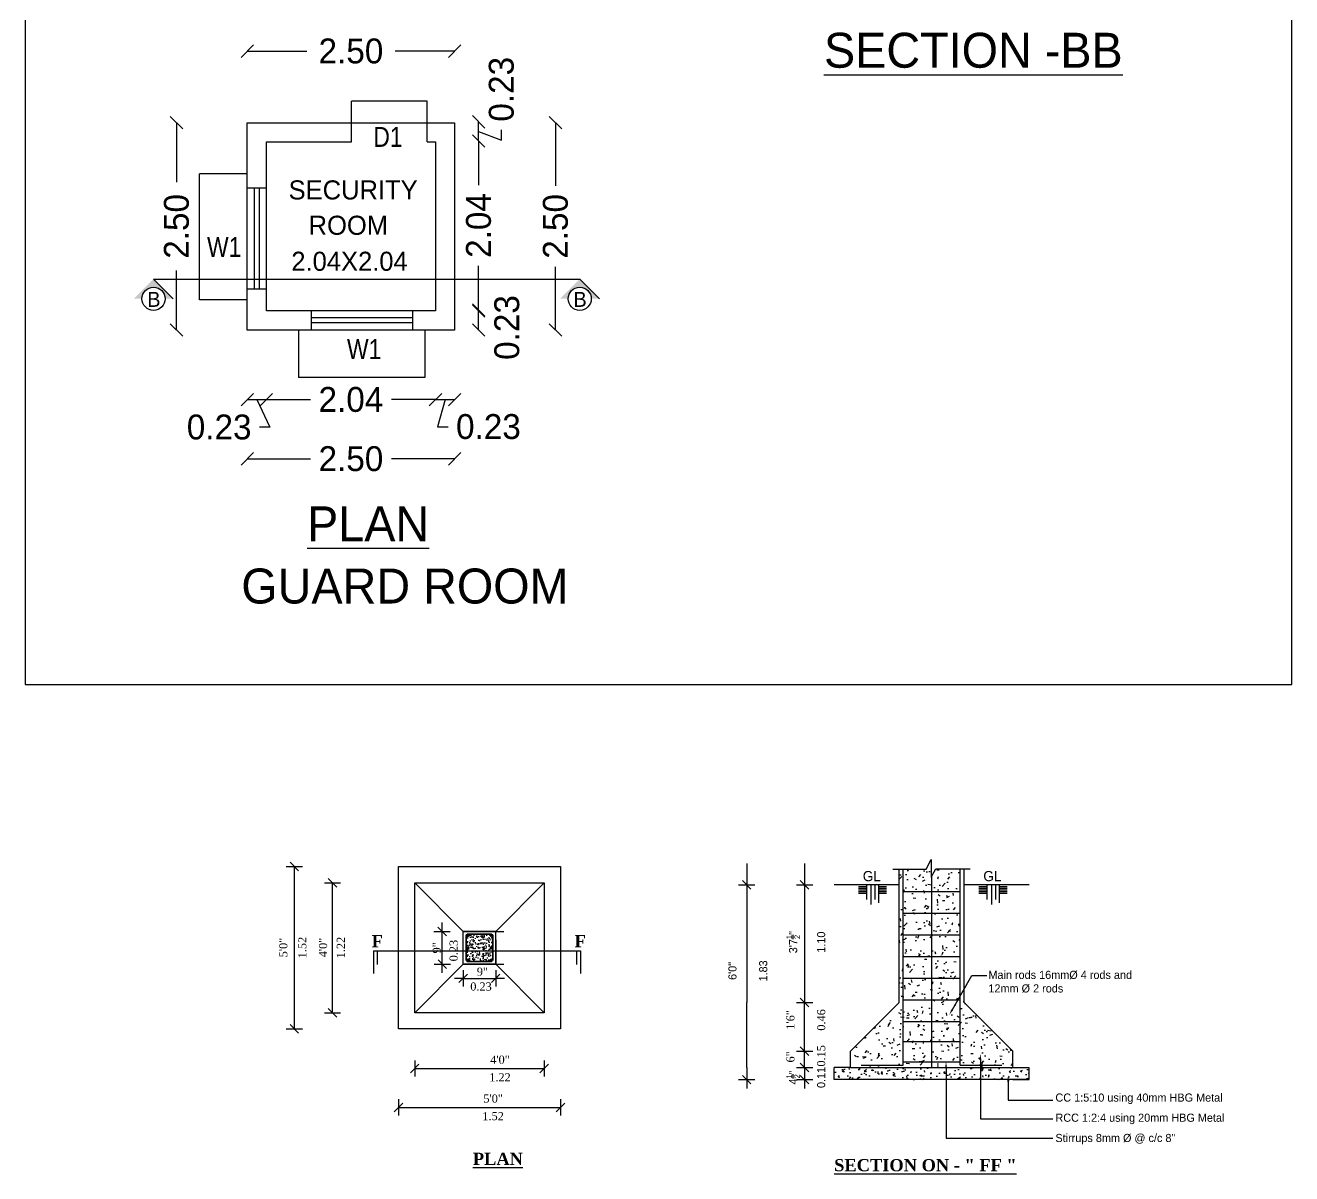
# Model space of a CAD drawing. Header units: metres. Extents: x 1422408 to 2267924, y 2512 to 80428.
# Drawn here: x 2267869.45 to 2267884.72, y 2513.56 to 2527.41 of the extents above; entities that cross this region are included whole.
import ezdxf
from ezdxf.enums import TextEntityAlignment as Align

# ---------------------------------------------------------------- set-up
doc = ezdxf.new("R2010")
doc.units = ezdxf.units.M
doc.header["$LTSCALE"] = 3.5
doc.header["$MEASUREMENT"] = 0
doc.linetypes.add('CENTER', pattern=[2, 1.25, -0.25, 0.25, -0.25])
doc.layers.get('0').update_dxf_attribs({"linetype": 'CONTINUOUS'})
doc.layers.get('DEFPOINTS').update_dxf_attribs({"linetype": 'CONTINUOUS'})
doc.styles.add('2', font='swissck.ttf', dxfattribs={"height": 0.35})
doc.styles.add('sunahari', font='framd.ttf', dxfattribs={"height": 0.3})
doc.dimstyles.new('Civil mt size large', dxfattribs={"dimtxt": 0.3, "dimasz": 0.15, "dimexe": 0, "dimexo": 0, "dimgap": 0.0625, "dimtad": 0, "dimzin": 0, "dimdsep": 46, "dimtxsty": 'Standard', "dimblk": 'OBLIQUE', "dimcen": 0, "dimse1": 1, "dimse2": 1, "dimclrd": 253, "dimclrt": 7, "dimadec": 0, "dimazin": 3, "dimtfac": 1, "dimtofl": 0, "dimtmove": 1, "dimatfit": 3, "dimfxl": 0, "dimfrac": 2, "dimtolj": 1, "dimtzin": 0, "dimarcsym": 0})
doc.dimstyles.new('CIVIL Mt.', dxfattribs={"dimscale": 0, "dimtxt": 0.2, "dimasz": 0.15, "dimexe": 0.18, "dimexo": 0.0625, "dimgap": 0.1, "dimtad": 0, "dimzin": 0, "dimdsep": 46, "dimtxsty": 'sunahari', "dimblk": 'OBLIQUE', "dimcen": 0.09, "dimse1": 1, "dimse2": 1, "dimclrd": 253, "dimclrt": 4, "dimadec": 0, "dimazin": 0, "dimtfac": 1, "dimtofl": 0, "dimtmove": 1, "dimatfit": 3, "dimfxl": 0, "dimfrac": 2, "dimtolj": 1, "dimtzin": 0, "dimarcsym": 0})
pattern_1 = [(50, (-11721.02738470343, -1733.232442619188), (0.5465540069880122, -0.0478172566167093), [0.05715, -0.6286500000000002]), (355, (-11721.02738470343, -1733.232442619188), (-0.1057284779270009, 0.5731699286465401), [0.04572, -0.5029200000000001]), (100.451, (-11720.98183870343, -1733.236427369187), (0.4408275049978779, 0.5253500634608756), [0.04857, -0.5342700000000002]), (46.18419999999999, (-11721.02738470343, -1733.080042619187), (0.8132371226763897, -0.1261269837981814), [0.085725, -0.942975]), (96.6356, (-11720.95961500343, -1733.090553119187), (0.7122127033987115, 0.7422766676701477), [0.07285499999999999, -0.8014050000000001]), (351.1840000000001, (-11721.02738470343, -1733.080042619187), (0.7122138174418018, 0.7422753535817931), [0.06858, -0.75438]), (21, (-11720.95118470343, -1733.118142619187), (0.4548446395061501, -0.3067965555502875), [0.05715, -0.6286500000000002]), (326, (-11720.95118470343, -1733.118142619187), (0.1854060850429412, 0.5525638983669579), [0.04572, -0.5029200000000001]), (71.45140000000002, (-11720.91328120343, -1733.143708919187), (0.6402494723103735, 0.2457685731481724), [0.04857, -0.5342700000000002]), (37.50000000000001, (-11721.02738470343, -1733.232442619188), (0.0092658097517755, 0.2536651166194593), [0, -0.4968240000000001, 0, -0.51054, 0, -0.5048250000000003]), (7.499999999999999, (-11721.02738470343, -1733.232442619188), (0.2004589875309172, 0.3005417244543586), [0, -0.2910839999999999, 0, -0.4853939999999999, 0, -0.192405]), (327.5, (-11721.19731070343, -1733.232442619188), (0.4067717855006145, -0.0171862319780204), [0, -0.1905, 0, -0.59436, 0, -0.78867]), (317.5, (-11721.27351070343, -1733.232442619188), (0.4443875441580543, 0.0762794730999991), [0, -0.24765, 0, -0.394716, 0, -0.56007])]

# ---------------------------------------------------------------- blocks, each defined once
blk = doc.blocks.new('A$C02596C7D')
for points in [[(3.54958339513905, 4.379521395858319, 1), (3.598820003855506, 4.379521395858319, 1)], [(4.005024061804085, 4.379521395858319, 1), (4.054260670516904, 4.379521395858319, 1)], [(3.54958339513905, 4.149810082704787, 1), (3.598820003855506, 4.149810082704787, 1)], [(4.005024061804085, 4.149810082704787, 1), (4.054260670516904, 4.149810082704787, 1)], [(3.54958339513905, 3.920098769551258, 1), (3.598820003855506, 3.920098769551258, 1)], [(4.005024061804085, 3.920098769551258, 1), (4.054260670516904, 3.920098769551258, 1)]]:
    blk.add_hatch(color=256).paths.add_polyline_path(points)
h = blk.add_hatch()
h.set_pattern_fill('AR-CONC', color=256, scale=0.02, style=0)
h.set_pattern_definition([(50, (0, 0), (0.1434520365201507, -0.012550426996519), [0.015, -0.165]), (355, (0, 0), (-0.0277502667226, 0.1504384267400024), [0.012, -0.132]), (100.45144446, (0.0119543362, -0.0010458688), (0.1157017693454224, 0.1378879981937259), [0.0127480384, -0.1402284224]), (46.18419999999999, (0, 0.04), (0.2134482661343145, -0.0331038561586153), [0.0225, -0.2475]), (96.63563549, (0.017787349, 0.0372413386), (0.1869323891348457, 0.1948237201549101), [0.0191220684, -0.2103427519999999]), (351.1841639899999, (0, 0.04), (0.1869323890109546, 0.194823720053998), [0.018, -0.1980000002]), (21, (0.02, 0.03), (0.1193814104236923, -0.0805237781330678), [0.015, -0.165]), (326, (0.02, 0.03), (0.0486630663843164, 0.1450300090093706), [0.012, -0.132]), (71.45144474, (0.0299484508, 0.0232896852), (0.1680444753459942, 0.0645062305612708), [0.012748038, -0.1402284224]), (37.50000000000001, (0, 0), (0.0024319710634581, 0.0665787707662623), [0, -0.1304, 0, -0.134, 0, -0.1325]), (7.499999999999999, (0, 0), (0.0526139074884297, 0.0788823423764721), [0, -0.0764, 0, -0.1274, 0, -0.0505]), (327.5, (-0.0446, 0), (0.1067644872344818, -0.004510974346875999), [0, -0.05, 0, -0.156, 0, -0.207]), (317.5, (-0.0646, 0), (0.1166372338684772, 0.0200209964664635), [0, -0.065, 0, -0.1036, 0, -0.147])])
h.paths.add_polyline_path([(4.054260670518375, 4.379521395858319, -1), (4.005024061802613, 4.379521395858319, -0.4142135623730951), (4.029642366160492, 4.404139700216199), (3.574201699495478, 4.404139700216199, -0.4142135623728714), (3.598820003853342, 4.379521395858319, -1), (3.54958339513758, 4.379521395858319), (3.54958339513758, 4.14981008270471, -1), (3.598820003853342, 4.149810082704787, -1), (3.54958339513758, 4.149810082704787), (3.549583395137949, 4.092289589896608), (4.054260670516904, 4.092289589896608), (4.054260670518375, 4.149810082704787, -1), (4.005024061802613, 4.149810082704787, -1), (4.054260670518375, 4.149810082704787)])
h.paths.add_polyline_path([(4.054260670516904, 4.092289589896608), (3.54958339513905, 4.092289589896608), (3.54958339513758, 3.920098769551258, -1), (3.598820003853342, 3.920098769551258, -0.4142135623730951), (3.574201699495462, 3.895480465193377), (4.029642366160571, 3.895480465193377, -0.4142135623740412), (4.005024061802613, 3.920098769551258, -1), (4.054260670518375, 3.920098769551258)])
for p, q in [((0.2557155301165039, 5.750537642252311), (0.4169476998995379, 5.589305472469277)), ((0.1843204675442393, 5.669921557360794), (0.4883427624754404, 5.669921557360794)), ((0.3363316150080209, 2.629698608048784), (0.3363316150080209, 5.669921557360794)), ((2.284779243060254, 5.669921557360794), (5.31906482259388, 5.669921557360794)), ((2.284779243060254, 2.629698608048784), (2.284779243060254, 5.669921557360794)), ((5.31906482259388, 5.669921557360794), (5.31906482259388, 2.629698608048784)), ((0.8986174926485546, 5.365899262429588), (1.202639787579754, 5.365899262429588)), ((0.9700125552208192, 5.446515347321109), (1.131244725003853, 5.285283177538076)), ((1.050628640112335, 2.933720902979981), (1.050628640112335, 5.365899262429588)), ((3.498913012648698, 4.45481008270508), (2.588801537991455, 5.365899262429588)), ((2.588801537991455, 5.365899262429588), (5.015042527662679, 5.365899262429588)), ((2.588801537991455, 2.933720902979981), (2.588801537991455, 5.365899262429588)), ((4.104931053005437, 4.45481008270508), (5.015042527662679, 5.365899262429588)), ((5.015042527662679, 5.365899262429588), (5.015042527662679, 2.933720902979981)), ((3.020501268933002, 4.535426167596596), (3.181733438719672, 4.374193997813562)), ((2.949106206360738, 4.45481008270508), (3.253128501291937, 4.45481008270508)), ((3.498913012648698, 4.45481008270508), (4.258968749978521, 4.45481008270508)), ((3.498913012648698, 4.45481008270508), (4.258968749978521, 4.45481008270508)), ((3.498913012648698, 3.844810082704498), (3.49891301264688, 4.45481008270508)), ((4.104931053005437, 4.45481008270508), (3.49891301264688, 4.45481008270508)), ((3.498913012648698, 3.844810082704498), (3.498913012648698, 4.300843525103119)), ((4.104931053009075, 3.844810082704498), (4.104931053005437, 4.45481008270508)), ((4.104931053007256, 3.844810082704498), (4.104931053007256, 4.300843525103119)), ((4.104931053007256, 4.300843525103119), (4.104931053007256, 3.844810082704498)), ((1.817059353152215, 4.092289589896608), (1.817059353152215, 3.670909121188742)), ((1.888845832190779, 4.092289589896608), (1.888845832190779, 3.836831054293723)), ((5.618598388821062, 4.092289589896608), (5.618598388821062, 3.836831054293723)), ((5.690384867863263, 4.092289589896608), (5.690384867863263, 3.670909121188742)), ((3.498913012648698, 3.844810082704498), (2.588801537991455, 2.933720902979981)), ((2.954008876014995, 3.844810082706316), (3.258031170946196, 3.844810082706316)), ((3.025403938590897, 3.925426167597833), (3.186636108373931, 3.764193997812982)), ((3.498913012648698, 3.844810082704498), (4.258968749978521, 3.844810082704498)), ((4.104931053009075, 3.844810082704498), (3.498913012648698, 3.844810082704498)), ((5.015042527662679, 2.933720902979981), (4.104931053009075, 3.844810082704498)), ((3.498913012648698, 3.577247173681826), (3.336054233866888, 3.577247173681826)), ((3.579529097540216, 3.657863258573343), (3.418296927757181, 3.496631088790308)), ((3.498913012648698, 3.729258321147426), (3.498913012648698, 3.425236026216225)), ((3.498913012648698, 3.577247173681826), (4.104931053007256, 3.577247173681826)), ((4.185547137898772, 3.657863258573343), (4.024314968115738, 3.496631088790308)), ((4.104931053007256, 3.729258321147426), (4.104931053007256, 3.425236026216225)), ((4.267789831789067, 3.577247173681826), (4.104931053007256, 3.577247173681826)), ((0.8986174926485546, 2.933720902979981), (1.202639787579754, 2.933720902979981)), ((0.9700125552208192, 3.014336987871502), (1.131244725003853, 2.853104818088468)), ((5.015042527662679, 2.933720902979981), (2.588801537991455, 2.933720902979981)), ((0.1843204675442393, 2.629698608048784), (0.4883427624754404, 2.629698608048784)), ((0.2557155301165039, 2.710314692940298), (0.4169476998995379, 2.549082523157267)), ((5.31906482259388, 2.629698608048784), (2.284779243060254, 2.629698608048784)), ((2.669417622882974, 1.969261906777319), (2.508185453099939, 1.808029736994285)), ((2.588801537991455, 2.040656969351402), (2.588801537991455, 1.736634674420199)), ((5.095658612554196, 1.969261906777319), (4.934426442771162, 1.808029736994285)), ((5.015042527662679, 2.040656969351402), (5.015042527662679, 1.736634674420199)), ((2.588801537991455, 1.888645821885799), (5.015042527662679, 1.888645821885799)), ((2.36539532795177, 1.241608940103104), (2.204163158168739, 1.080376770320071)), ((2.284779243060254, 1.313004002677186), (2.284779243060254, 1.008981707745987)), ((5.399680907485397, 1.241608940103104), (5.238448737702363, 1.080376770320071)), ((5.31906482259388, 1.313004002677186), (5.31906482259388, 1.008981707745987)), ((2.284779243060254, 1.160992855211586), (5.31906482259388, 1.160992855211586))]:
    blk.add_line(p, q)
at = {"color": 3, "ltscale": 0.1}
blk.add_line((3.106020023482415, 3.681951303922687), (3.106020023482415, 4.621564559207396), dxfattribs=at)
at = {"lineweight": 35}
for p, q in [((3.54958339513905, 3.920098769551258), (3.54958339513905, 4.379521395858319)), ((3.551401200766122, 4.370237099055882), (3.571754279000741, 4.337756626289774)), ((3.574201699495462, 4.404139700216544), (4.029642366160492, 4.404139700216544)), ((3.592368154066206, 4.396135872611922), (3.612721232300827, 4.363655399845811)), ((4.054260670516904, 4.379521395858319), (4.054260670516904, 3.920098769551258)), ((4.029642366160492, 3.895480465194848), (3.574201699495462, 3.895480465194848))]:
    blk.add_line(p, q, dxfattribs=at)
at = {"linetype": 'CENTER'}
blk.add_line((1.817059353152215, 4.092289589896608), (5.690384867863263, 4.092289589896608), dxfattribs=at)
for centre in [(3.574201699495462, 4.379521395858319), (4.029642366160492, 4.379521395858319), (3.574201699495462, 4.149810082704787), (4.029642366160492, 4.149810082704787), (3.574201699495462, 3.920098769551258), (4.029642366160492, 3.920098769551258)]:
    blk.add_circle(centre, 0.0246183043578803)
at = {"char_height": 0.1520111474656179, "attachment_point": 2, "rotation": 89.99999999999993}
for s, insert in [('\\A1;{\\fTimes New Roman|b0|i0|c0|p18;5\'0"}', (0.0529550381415902, 4.1534539753884)), ('\\A1;{\\fTimes New Roman|b0|i0|c0|p18;1.52}', (0.4088721086391164, 4.1534539753884)), ('\\A1;{\\fTimes New Roman|b0|i0|c0|p18;4\'0"}', (0.7977469764791751, 4.1534539753884)), ('\\A1;{\\fTimes New Roman|b0|i0|c0|p18;1.22}', (1.130018819634642, 4.1534539753884)), ('\\A1;{\\fTimes New Roman|b0|i0|c0|p18;0.23}', (3.241750411732937, 4.096439846578505)), ('\\A1;{\\fTimes New Roman|b0|i0|c0|p18;9"}', (2.9257021164467, 4.147619990630118))]:
    blk.add_mtext(s, dxfattribs=dict(at, insert=insert))
at = {"attachment_point": 2}
for s, insert, char_height in [('\\A1;{\\fTimes New Roman|b1|i0|c0|p18;F}', (1.888912968117438, 4.386716828616044), 0.2280167211984268), ('\\A1;{\\fTimes New Roman|b1|i0|c0|p18;F}', (5.68731444920218, 4.38758887908625), 0.2280167211984268), ('\\A1;{\\fTimes New Roman|b0|i0|c0|p18;9"}', (3.856216861012113, 3.778407755558872), 0.1520111474656179), ('\\A1;{\\fTimes New Roman|b0|i0|c0|p18;0.23}', (3.830710480979803, 3.500632033068541), 0.1520111474656179), ('\\A1;{\\fTimes New Roman|b0|i0|c0|p18;4\'0"}', (4.185490115256471, 2.130812560575577), 0.1520111474656179), ('\\A1;{\\fTimes New Roman|b0|i0|c0|p18;1.22}', (4.185490115256471, 1.801406783113634), 0.1520111474656179), ('\\A1;{\\fTimes New Roman|b0|i0|c0|p18;5\'0"}', (4.05686654193596, 1.403159593903182), 0.1520111474656179), ('\\A1;{\\fTimes New Roman|b0|i0|c0|p18;1.52}', (4.05686654193596, 1.07375381643942), 0.1520111474656179), ('\\A1;{\\fTimes New Roman|b1|i0|c0|p18;\\L PLAN}', (4.103440606939328, 0.3123267686714826), 0.2280167211984268)]:
    blk.add_mtext(s, dxfattribs=dict(at, insert=insert, char_height=char_height))
blk = doc.blocks.new('A$C68BB7516')
h = blk.add_hatch()
h.set_pattern_fill('AR-CONC', color=256, scale=0.003, style=0)
h.set_pattern_definition(pattern_1)
h.paths.add_polyline_path([(4.385901742509303, 5.346994124402042), (4.385901742509303, 5.771391981921622), (3.925068328859196, 5.771391981921622), (3.851043495580596, 5.639717297191964), (3.851048728360183, 5.346994124402042)])
h.paths.add_polyline_path([(3.851048728356543, 5.346994124402042), (3.851043495578778, 5.639717297191964), (3.837424687426391, 5.615492287955929), (3.837424687428208, 5.948644990825414), (3.745507812132926, 5.762849032586018), (3.316479116203482, 5.762849032586018), (3.316479116203482, 5.346994124402042)])
h.paths.add_polyline_path([(3.316479116203482, 5.346994124402042), (3.316479116203482, 4.941631064493777), (3.851055974711924, 4.941631064493777), (3.851048728358363, 5.346994124402042)], flags=17)
h.paths.add_polyline_path([(3.851048728358363, 5.346994124402042), (3.851055974708287, 4.941631064493777), (4.385901742511122, 4.941631064493777), (4.385901742511122, 5.346994124402042)])
h.paths.add_polyline_path([(3.851055974710106, 4.941631064493777), (3.851063221063668, 4.536268004585505), (4.385901742511122, 4.536268004585505), (4.385901742509303, 4.941631064493777)])
h.paths.add_polyline_path([(3.316479116203482, 4.941631064493777), (3.3164791162053, 4.536268004585505), (3.851063221063668, 4.536268004585505), (3.851055974710106, 4.941631064493777)], flags=17)
h.paths.add_polyline_path([(3.24119042935672, 3.26950844237217), (2.331078954699478, 2.357441557578562), (2.331078954699478, 2.053419262647365), (3.851107604974458, 2.053419262647365), (3.851105679535976, 2.161128791405644), (3.3164791162053, 2.161128791405644), (3.316479116201661, 5.762849032586018), (3.24119042935672, 5.762849032586018)])
h.paths.add_polyline_path([(4.461190429354247, 3.26950844237217), (4.461190429354247, 3.528608139500647), (4.385901742512942, 3.397446613735151), (4.385901742512942, 2.097115856620803), (4.761150805750731, 2.097115856618984), (4.761150805750731, 2.053419262647365), (5.371301904011487, 2.053419262647365), (5.371301904011487, 2.357441557578562)])
h.paths.add_polyline_path([(3.851098929986618, 2.538700684233845), (3.851105679535976, 2.161128791405644), (4.385901742511122, 2.161128791405644), (4.385901742511122, 2.538700684233845)])
h.paths.add_polyline_path([(3.851092206474276, 2.914815764952436), (3.3164791162053, 2.914815764952436), (3.316479116203482, 2.538700684233845), (3.851098929984798, 2.538700684233845)], flags=17)
h.paths.add_polyline_path([(3.851105679537795, 2.161128791405644), (3.851107604976276, 2.053419262647365), (4.761150805752548, 2.053419262647365), (4.761150805752548, 2.097115856618984), (4.385901742512942, 2.097115856618984), (4.385901742514761, 2.161128791405644)])
h.paths.add_polyline_path([(3.316479116203482, 3.320178824860703), (3.316479116203482, 2.914815764952436), (3.851092206476095, 2.914815764952436), (3.851084960122534, 3.320178824860703)], flags=17)
h.paths.add_polyline_path([(4.341548870545012, 3.320178824860703), (4.385901742511122, 3.397446613731517), (4.385901742511122, 3.725541884768971), (3.851077713767153, 3.725541884768971), (3.851084960120715, 3.320178824860703)])
h.paths.add_polyline_path([(3.851092206474276, 2.914815764952436), (4.385901742511122, 2.914815764952436), (4.385901742512942, 3.320178824860703), (3.851084960122534, 3.320178824860703)])
h.paths.add_polyline_path([(4.385901742512942, 3.725541884768971), (4.385901742512942, 4.130904944677241), (3.851070467417228, 4.130904944677241), (3.851077713768971, 3.725541884768971)])
h.paths.add_polyline_path([(3.316479116207116, 3.725541884768971), (3.851077713768971, 3.725541884768971), (3.851070467417228, 4.130904944677241), (3.3164791162053, 4.130904944677241)], flags=17)
h.paths.add_polyline_path([(3.316479116203482, 3.725541884768971), (3.316479116203482, 3.320178824860703), (3.851084960124353, 3.320178824860703), (3.851077713770791, 3.725541884768971)], flags=17)
h.paths.add_polyline_path([(3.851063221063668, 4.536268004585505), (3.851070467417228, 4.130904944677241), (4.385901742512942, 4.130904944677241), (4.385901742512942, 4.536268004585505)])
h.paths.add_polyline_path([(3.316479116203482, 4.536268004585505), (3.316479116203482, 4.130904944677241), (3.851070467417228, 4.130904944677241), (3.851063221065486, 4.536268004585505)], flags=17)
h = blk.add_hatch()
h.set_pattern_fill('AR-CONC', color=256, scale=0.003, style=0)
h.set_pattern_definition(pattern_1)
h.paths.add_polyline_path([(3.851092206474759, 2.914815764952436), (3.851098929984711, 2.538700684233845), (4.385901742510903, 2.538700684233845), (4.385901742510718, 2.914815764952436)])
h.paths.add_polyline_path([(3.316479116203482, 2.538700684233845), (3.316479116203482, 2.161128791405644), (3.851105679536937, 2.161128791405644), (3.851098929984711, 2.538700684233845)])
h = blk.add_hatch()
h.set_pattern_fill('AR-CONC', color=256, scale=0.0506703824885393, style=0)
h.set_pattern_definition([(50, (-8.956025971161578, 20.44293202017798), (0.3634384779617971, -0.0317967468154054), [0.0380027868664045, -0.4180306555304492]), (355, (-8.956025971161578, 20.44293202017798), (-0.0703058314496563, 0.3811386311945008), [0.0304022294931236, -0.3344245244243593]), (100.4514, (-8.9257394322849, 20.44028229359901), (0.2931329164465785, 0.3493416529895189), [0.0322973980719215, -0.3552713899386209]), (46.18419999999999, (-8.956025971161578, 20.54427278515504), (0.5407751214133116, -0.0838691176517736), [0.0570041802996067, -0.6270459832956738]), (96.63559999999995, (-8.91096138229841, 20.5372836637398), (0.4735971678792576, 0.4935892510744694), [0.0484460986279938, -0.5329069997816887]), (351.1842000000001, (-8.956025971161578, 20.54427278515504), (0.4735967825740304, 0.4935896209808698), [0.0456033442396854, -0.501636786636539]), (21, (-8.905355588671222, 20.51893759391169), (0.3024550864094891, -0.2040085318712409), [0.0380027868664045, -0.4180306555304492]), (326, (-8.905355588671222, 20.51893759391169), (0.1232888093379244, 0.3674363014410554), [0.0304022294931236, -0.3344245244243592]), (71.45140000000002, (-8.880151008954272, 20.50193686681996), (0.4257440196574998, 0.1634274363251185), [0.0322973980719217, -0.3552713899386225]), (37.50000000000001, (-8.956025971161578, 20.44293202017798), (0.0061614451993242, 0.1686785890171644), [0, -0.3303708938252761, 0, -0.3394915626732133, 0, -0.3356912839865727]), (7.499999999999999, (-8.956025971161578, 20.44293202017798), (0.1332983408327678, 0.1998499229903875), [0, -0.1935608611062201, 0, -0.3227703364519953, 0, -0.1279427157835617]), (327.5, (-9.069020924111099, 20.44293202017798), (0.2704898702181981, -0.0114286397776097), [0, -0.1266759562213482, 0, -0.3952289834106064, 0, -0.5244384587563821]), (317.5, (-9.119691306597817, 20.44293202017798), (0.2955026626260476, 0.05072357743787), [0, -0.1646787430877527, 0, -0.2624725812906335, 0, -0.3724273112907638])])
h.paths.add_polyline_path([(5.675324198942688, 2.053419262647365), (5.371301904011487, 2.053419262647365), (2.331078954699478, 2.053419262647365), (2.027056659768275, 2.053419262647365), (2.027056659768275, 1.825402541449873), (5.675324198942688, 1.825402541449873)])
for p, q in [((3.745507812134746, 5.762849032586018), (3.837424687426391, 5.948644990821776)), ((3.837424687426391, 5.948644990821776), (3.837424687426391, 5.615492287955929)), ((0.387431674193067, 5.868712506877272), (0.387431674193067, 5.473670080624287)), ((1.471989325083995, 5.868712506877272), (1.471989325083995, 5.473670080624287)), ((3.125403141408241, 5.762849032586018), (3.745507812134746, 5.762849032586018)), ((3.24119042935672, 3.26950844237217), (3.24119042935672, 5.762849032586018)), ((3.316479116203482, 2.097115856620803), (3.316479116203482, 5.762849032586018)), ((3.837424687426391, 5.615492287955929), (3.925068328859196, 5.771391981921622)), ((3.925068328859196, 5.771391981921622), (4.570929600387899, 5.771391981921622)), ((4.385901742511122, 2.097115856620803), (4.385901742509303, 5.771391981921622)), ((4.461190429354247, 3.26950844237217), (4.461190429354247, 5.771391981921622)), ((0.2354205267292855, 5.473670080624287), (0.5394428216604866, 5.473670080624287)), ((0.3068155893015501, 5.554286165515804), (0.468047759084584, 5.39305399573277)), ((0.387431674193067, 5.473670080624287), (0.387431674193067, 3.26950844237217)), ((1.319978177620209, 5.473670080624287), (1.624000472551414, 5.473670080624287)), ((1.391373240192478, 5.554286165515804), (1.552605409975511, 5.39305399573277)), ((1.471989325083995, 5.473670080624287), (1.471989325083995, 3.26950844237217)), ((3.24119042935672, 5.473670080624287), (2.027056659768275, 5.473670080624287)), ((2.627947204906377, 5.473670080624287), (2.627947204906377, 5.200838774231669)), ((2.712085864870458, 5.473670080624287), (2.712085864870458, 5.104203296881673)), ((2.786172616106338, 5.473670080624287), (2.786172616106338, 5.195415138972748)), ((2.857452821695913, 5.473670080624287), (2.857452821695913, 5.136312877173621)), ((3.851107604974458, 2.053419262647365), (3.851043495578778, 5.639717297193783)), ((5.675324198942688, 5.473670080624287), (4.461190429354247, 5.473670080624287)), ((4.883862695754941, 5.473670080624287), (4.883862695754941, 5.200838774231669)), ((4.968001355715387, 5.473670080624287), (4.968001355715387, 5.104203296881673)), ((5.042088106951266, 5.473670080624287), (5.042088106951266, 5.195415138972748)), ((5.113368312540838, 5.473670080624287), (5.113368312540838, 5.136312877173621)), ((2.478407346676247, 5.438566480006556), (2.626197251138364, 5.438566480006556)), ((2.478407346676247, 5.407177756125744), (2.626197251138364, 5.407177756125744)), ((2.478407346676247, 5.407177756125744), (2.626197251138364, 5.407177756125744)), ((2.478407346676247, 5.375789032244938), (2.626197251138364, 5.375789032244938)), ((2.478407346676247, 5.375789032244938), (2.626197251138364, 5.375789032244938)), ((2.478407346676247, 5.345203243756259), (2.626197251138364, 5.345203243756259)), ((2.478407346676247, 5.31381451987545), (2.626197251138364, 5.31381451987545)), ((2.857452821695913, 5.438566480004737), (3.005242726154392, 5.438566480004737)), ((2.857452821695913, 5.407177756125744), (3.005242726154392, 5.407177756125744)), ((2.857452821695913, 5.407177756125744), (3.005242726154392, 5.407177756125744)), ((2.857452821695913, 5.375789032244938), (3.005242726154392, 5.375789032244938)), ((2.857452821695913, 5.375789032244938), (3.005242726154392, 5.375789032244938)), ((2.857452821695913, 5.345203243756259), (3.005242726154392, 5.345203243756259)), ((2.857452821695913, 5.31381451987545), (3.005242726154392, 5.31381451987545)), ((3.316479116203482, 5.346994124402042), (4.385901742509303, 5.346994124402042)), ((4.734322837521172, 5.438566480006556), (4.882112741983291, 5.438566480006556)), ((4.734322837521172, 5.407177756125744), (4.882112741983291, 5.407177756125744)), ((4.734322837521172, 5.407177756125744), (4.882112741983291, 5.407177756125744)), ((4.734322837521172, 5.375789032244938), (4.882112741983291, 5.375789032244938)), ((4.734322837521172, 5.375789032244938), (4.882112741983291, 5.375789032244938)), ((4.734322837521172, 5.345203243756259), (4.882112741983291, 5.345203243756259)), ((4.734322837521172, 5.31381451987545), (4.882112741983291, 5.31381451987545)), ((5.113368312540838, 5.438566480004737), (5.261158216999319, 5.438566480004737)), ((5.113368312540838, 5.407177756125744), (5.261158216999319, 5.407177756125744)), ((5.113368312540838, 5.407177756125744), (5.261158216999319, 5.407177756125744)), ((5.113368312540838, 5.375789032244938), (5.261158216999319, 5.375789032244938)), ((5.113368312540838, 5.375789032244938), (5.261158216999319, 5.375789032244938)), ((5.113368312540838, 5.345203243756259), (5.261158216999319, 5.345203243756259)), ((5.113368312540838, 5.31381451987545), (5.261158216999319, 5.31381451987545)), ((3.316479116203482, 4.941631064493777), (4.385901742509303, 4.941631064493777)), ((3.316479116203482, 4.536268004585505), (4.385901742509303, 4.536268004585505)), ((3.316479116203482, 4.130904944677241), (4.385901742509303, 4.130904944677241)), ((3.316479116203482, 3.725541884768971), (4.385901742509303, 3.725541884768971)), ((4.237304583904911, 3.138573323933087), (4.602610784906572, 3.774978615421786)), ((4.602610784906572, 3.774978615421786), (4.881548514433233, 3.774978615421786)), ((1.391373240192478, 3.350124527263687), (1.552605409975511, 3.188892357480654)), ((3.316479116203482, 3.320178824860703), (4.385901742509303, 3.320178824860703)), ((0.387431674193067, 2.053419262647365), (0.387431674193067, 3.26950844237217)), ((1.319978177620209, 3.26950844237217), (1.624000472551414, 3.26950844237217)), ((1.471989325083995, 2.053419262647365), (1.471989325083995, 3.26950844237217)), ((3.24119042935672, 3.26950844237217), (2.331078954699478, 2.357441557578562)), ((5.371301904011487, 2.357441557578562), (4.461190429354247, 3.26950844237217)), ((3.316479116203482, 2.914815764952436), (4.385901742509303, 2.914815764952436)), ((1.391373240192478, 2.438057642470083), (1.552605409975511, 2.276825472687048)), ((3.316479116203482, 2.538700684233845), (4.385901742509303, 2.538700684233845)), ((1.319978177620209, 2.357441557578562), (1.624000472551414, 2.357441557578562)), ((1.391373240192478, 2.134035347538882), (1.552605409975511, 1.972803177755849)), ((2.331078954699478, 2.053419262647365), (2.331078954699478, 2.357441557578562)), ((3.3164791162053, 2.161128791405644), (4.385901742509303, 2.161128791405644)), ((4.761150805752548, 2.196417571574784), (4.761150805752548, 1.092526919332158)), ((5.371301904011487, 2.053419262647365), (5.371301904011487, 2.357441557578562)), ((0.3068155893015501, 1.90601862634139), (0.468047759084584, 1.744786456556538)), ((0.387431674193067, 2.053419262647365), (0.387431674193067, 1.658376836394379)), ((1.319978177620209, 2.053419262647365), (1.624000472551414, 2.053419262647365)), ((1.391373240192478, 1.90601862634139), (1.552605409975511, 1.744786456556538)), ((1.471989325083995, 2.053419262647365), (1.471989325083995, 1.658376836394379)), ((2.027056659768275, 1.825402541449873), (2.027056659768275, 2.053419262647365)), ((2.331078954699478, 2.053419262647365), (2.027056659768275, 2.053419262647365)), ((2.331078954699478, 2.053419262647365), (5.371301904011487, 2.053419262647365)), ((2.528325214349024, 2.097115856620803), (3.316479116203482, 2.097115856620803)), ((4.118727317480078, 2.04712043080508), (4.118727317480078, 0.7319493219001743)), ((4.385901742511122, 2.097115856620803), (5.163433586096289, 2.097115856620803)), ((5.371301904011487, 2.053419262647365), (5.675324198942688, 2.053419262647365)), ((5.675324198942688, 1.825402541449873), (5.675324198942688, 2.053419262647365)), ((0.2354205267292855, 1.825402541449873), (0.5394428216604866, 1.825402541449873)), ((1.319978177620209, 1.825402541449873), (1.624000472551414, 1.825402541449873)), ((5.675324198942688, 1.825402541449873), (2.027056659768275, 1.825402541449873)), ((5.281198874887195, 1.790714484419368), (5.281198874887195, 1.443600321945268)), ((5.371301904011487, 1.825402541449873), (5.675324198942688, 1.825402541449873)), ((5.281198874887195, 1.443600321945268), (5.640613039449817, 1.443600321945268)), ((5.640613039449817, 1.443600321945268), (6.115604998576599, 1.443600321945268)), ((4.761150805752548, 1.092526919332158), (6.115604998576599, 1.092526919332158)), ((4.118727317480078, 0.7319493219001743), (6.115604998576599, 0.7319493219001743))]:
    blk.add_line(p, q)
for points in [[(4.253784021329916, 3.129113879203941), (4.220825146479906, 3.148032768662232), (4.18054791553004, 3.039696699388513)], [(4.099725924046651, 2.04712043080508), (4.137728710913505, 2.04712043080508), (4.118727317480078, 2.161128791405644)], [(4.742149412319122, 2.196417571574784), (4.780152199185976, 2.196417571574784), (4.761150805752548, 2.310425932173529)], [(5.262197481453767, 1.790714484419368), (5.300200268320621, 1.790714484419368), (5.281198874887195, 1.904722845018113)]]:
    blk.add_solid(points)
for s, insert, char_height, attachment_point in [('GL', (2.56062302103237, 5.730761394268483), 0.1900139343320224, 1), ('GL', (4.816538511880934, 5.730761394268483), 0.1900139343320224, 1), ('\\A1;Main rods 16mm%%C 4 rods and \\P12mm %%C 2 rods', (4.911856832251941, 3.862919121762388), 0.1520111474656179, 1), ('\\A1;CC 1:5:10 using 40mm HBG Metal', (6.166275381063312, 1.56603675118458), 0.1520111474656179, 1), ('\\A1;RCC 1:2:4 using 20mm HBG Metal', (6.166275381063312, 1.189245706560539), 0.1520111474656179, 1), ('\\A1;Stirrups 8mm %%C @ c/c 8"', (6.166275381063312, 0.8099672137268497), 0.1520111474656179, 1), ('\\A1;{\\fTimes New Roman|b1|i0|c0|p18;\\LSECTION ON - " FF "}', (3.732326612238466, 0.3390373554939288), 0.2280167211984268, 2)]:
    blk.add_mtext(s, dxfattribs=dict(insert=insert, char_height=char_height, attachment_point=attachment_point))
at = {"char_height": 0.1520111474656179, "attachment_point": 2, "rotation": 89.99999999999993}
for s, insert in [('\\A1;3\'7{\\H0.7x;\\S1/2;}"', (1.129203786742436, 4.399644880326377)), ('\\A1;1.10', (1.705145241314311, 4.399644880326377)), ('\\A1;1.83', (0.6205875904306595, 3.860622471469469)), ('\\A1;6\'0"', (0.04464613584787, 3.860622471469469)), ('\\A1;{\\fTimes New Roman|b0|i0|c0|p18;1\'6"}', (1.129203786742436, 2.943345873212819)), ('\\A1;{\\fTimes New Roman|b0|i0|c0|p18;0.46}', (1.705145241314311, 2.943345873212819)), ('\\A1;{\\fTimes New Roman|b0|i0|c0|p18;0.15}', (1.705145241314311, 2.270862832985585)), ('\\A1;{\\fTimes New Roman|b0|i0|c0|p18;6"}', (1.129203786742436, 2.25100172024031)), ('\\A1;4{\\H0.7x;\\S1/2;}"', (1.129203786742436, 1.86672842129337)), ('\\A1;0.11', (1.705145241314311, 1.86672842129337))]:
    blk.add_mtext(s, dxfattribs=dict(at, insert=insert))
blk = doc.blocks.new('_Oblique')
at = {"color": 0, "linetype": 'ByBlock', "lineweight": -2}
blk.add_line((-0.5, -0.5), (0.5, 0.5), dxfattribs=at)
blk = doc.blocks.new('*D526')
at = {"color": 253, "lineweight": -2}
blk.add_line((2267874.916153914, 2523.730968379398), (2267874.916153914, 2523.960968379398), dxfattribs=at)
at = {"layer": 'DEFPOINTS', "color": 0}
for p in [(2267874.494597499, 2523.960968379398), (2267874.916153914, 2523.960968379398), (2267874.724597499, 2523.730968379398)]:
    blk.add_point(p, dxfattribs=at)
at = {"color": 253, "lineweight": -2, "xscale": 0.15, "yscale": 0.15, "zscale": 0.15}
for p, rotation in [((2267874.916153914, 2523.960968379398), 90), ((2267874.916153914, 2523.730968379398), 270)]:
    blk.add_blockref('_Oblique', p, dxfattribs=dict(at, rotation=rotation))
at = {"color": 4, "insert": (2267875.257349744, 2523.761628642529), "char_height": 0.3, "attachment_point": 5, "rotation": 90, "style": 'sunahari'}
blk.add_mtext('\\A1;0.23', dxfattribs=at)
blk = doc.blocks.new('*D527')
at = {"color": 253, "lineweight": -2}
for p, q in [((2267874.916153914, 2526.0118861649), (2267874.916153914, 2525.4793861649)), ((2267874.916153914, 2523.971886164899), (2267874.916153914, 2524.504386164899))]:
    blk.add_line(p, q, dxfattribs=at)
at = {"layer": 'DEFPOINTS', "color": 0}
for p in [(2267874.494597499, 2526.0118861649), (2267874.916153914, 2526.0118861649), (2267874.494597499, 2523.971886164899)]:
    blk.add_point(p, dxfattribs=at)
at = {"color": 253, "lineweight": -2, "xscale": 0.15, "yscale": 0.15, "zscale": 0.15}
for p, rotation in [((2267874.916153914, 2526.0118861649), 90), ((2267874.916153914, 2523.971886164899), 270)]:
    blk.add_blockref('_Oblique', p, dxfattribs=dict(at, rotation=rotation))
at = {"color": 7, "insert": (2267874.916153914, 2524.991886165264), "char_height": 0.3, "attachment_point": 5, "rotation": 90}
blk.add_mtext('\\A1;2.04', dxfattribs=at)
blk = doc.blocks.new('*D528')
at = {"color": 253, "lineweight": -2}
for p, q in [((2267874.916153914, 2526.0118861649), (2267874.916153914, 2526.2418861649)), ((2267874.916153914, 2526.1268861649), (2267875.190976743, 2526.021833013111)), ((2267875.190976743, 2526.021833013111), (2267875.190976743, 2526.14683301311))]:
    blk.add_line(p, q, dxfattribs=at)
at = {"layer": 'DEFPOINTS', "color": 0}
for p in [(2267874.724597499, 2526.2418861649), (2267874.916153914, 2526.2418861649), (2267874.494597499, 2526.0118861649)]:
    blk.add_point(p, dxfattribs=at)
at = {"color": 253, "lineweight": -2, "xscale": 0.15, "yscale": 0.15, "zscale": 0.15}
for p, rotation in [((2267874.916153914, 2526.2418861649), 90), ((2267874.916153914, 2526.0118861649), 270)]:
    blk.add_blockref('_Oblique', p, dxfattribs=dict(at, rotation=rotation))
at = {"color": 7, "insert": (2267875.190976743, 2526.634333013475), "char_height": 0.3, "attachment_point": 5, "rotation": 90}
blk.add_mtext('\\A1;0.23', dxfattribs=at)
blk = doc.blocks.new('*D529')
at = {"color": 253, "lineweight": -2}
for p, q in [((2267875.843153038, 2526.230968379398), (2267875.843153038, 2525.468468379399)), ((2267875.843153038, 2523.730968379398), (2267875.843153038, 2524.493468379398))]:
    blk.add_line(p, q, dxfattribs=at)
at = {"layer": 'DEFPOINTS', "color": 0}
for p in [(2267874.235819721, 2526.230968379398), (2267874.235819721, 2523.730968379398), (2267875.843153038, 2523.730968379398)]:
    blk.add_point(p, dxfattribs=at)
at = {"color": 253, "lineweight": -2, "xscale": 0.15, "yscale": 0.15, "zscale": 0.15}
for p, rotation in [((2267875.843153038, 2526.230968379398), 90), ((2267875.843153038, 2523.730968379398), 270)]:
    blk.add_blockref('_Oblique', p, dxfattribs=dict(at, rotation=rotation))
at = {"color": 7, "insert": (2267875.843153038, 2524.980968379763), "char_height": 0.3, "attachment_point": 5, "rotation": 90}
blk.add_mtext('\\A1;2.50', dxfattribs=at)
blk = doc.blocks.new('*D530')
at = {"color": 253, "lineweight": -2}
for p, q in [((2267872.126326106, 2522.892265682445), (2267872.356326106, 2522.892265682445)), ((2267872.241326106, 2522.892265682445), (2267872.399901005, 2522.560079714331)), ((2267872.399901005, 2522.560079714331), (2267872.274901005, 2522.560079714331))]:
    blk.add_line(p, q, dxfattribs=at)
at = {"layer": 'DEFPOINTS', "color": 0}
for p in [(2267872.356326106, 2523.960968379398), (2267872.126326106, 2523.730968379398), (2267872.356326106, 2522.892265682445)]:
    blk.add_point(p, dxfattribs=at)
at = {"color": 253, "lineweight": -2, "xscale": 0.15, "yscale": 0.15, "zscale": 0.15, "rotation": 180}
blk.add_blockref('_Oblique', (2267872.126326106, 2522.892265682445), dxfattribs=at)
at = {"color": 253, "lineweight": -2, "xscale": 0.15, "yscale": 0.15, "zscale": 0.15}
blk.add_blockref('_Oblique', (2267872.356326106, 2522.892265682445), dxfattribs=at)
at = {"color": 7, "insert": (2267871.787401005, 2522.560079714331), "char_height": 0.3, "attachment_point": 5}
blk.add_mtext('\\A1;0.23', dxfattribs=at)
blk = doc.blocks.new('*D537')
at = {"color": 253, "lineweight": -2}
for p, q in [((2267872.356326106, 2522.892265682445), (2267872.888826106, 2522.892265682445)), ((2267874.396326106, 2522.892265682445), (2267873.863826106, 2522.892265682445))]:
    blk.add_line(p, q, dxfattribs=at)
at = {"layer": 'DEFPOINTS', "color": 0}
for p in [(2267874.396326106, 2526.0009683794), (2267872.356326106, 2523.960968379398), (2267874.396326106, 2522.892265682445)]:
    blk.add_point(p, dxfattribs=at)
at = {"color": 253, "lineweight": -2, "xscale": 0.15, "yscale": 0.15, "zscale": 0.15, "rotation": 180}
blk.add_blockref('_Oblique', (2267872.356326106, 2522.892265682445), dxfattribs=at)
at = {"color": 253, "lineweight": -2, "xscale": 0.15, "yscale": 0.15, "zscale": 0.15}
blk.add_blockref('_Oblique', (2267874.396326106, 2522.892265682445), dxfattribs=at)
at = {"color": 7, "insert": (2267873.376326106, 2522.892265682445), "char_height": 0.3, "attachment_point": 5}
blk.add_mtext('\\A1;2.04', dxfattribs=at)
blk = doc.blocks.new('*D538')
at = {"color": 253, "lineweight": -2}
for p, q in [((2267874.396326106, 2522.892265682445), (2267874.626326106, 2522.892265682445)), ((2267874.511326106, 2522.892265682445), (2267874.421893706, 2522.565373682823)), ((2267874.421893706, 2522.565373682823), (2267874.546893706, 2522.565373682823))]:
    blk.add_line(p, q, dxfattribs=at)
at = {"layer": 'DEFPOINTS', "color": 0}
for p in [(2267874.396326106, 2523.960968379398), (2267874.626326106, 2523.730968379398), (2267874.626326106, 2522.892265682445)]:
    blk.add_point(p, dxfattribs=at)
at = {"color": 253, "lineweight": -2, "xscale": 0.15, "yscale": 0.15, "zscale": 0.15, "rotation": 180}
blk.add_blockref('_Oblique', (2267874.396326106, 2522.892265682445), dxfattribs=at)
at = {"color": 253, "lineweight": -2, "xscale": 0.15, "yscale": 0.15, "zscale": 0.15}
blk.add_blockref('_Oblique', (2267874.626326106, 2522.892265682445), dxfattribs=at)
at = {"color": 7, "insert": (2267875.034393706, 2522.565373682823), "char_height": 0.3, "attachment_point": 5}
blk.add_mtext('\\A1;0.23', dxfattribs=at)
blk = doc.blocks.new('*D531')
at = {"color": 253, "lineweight": -2}
for p, q in [((2267871.273549872, 2526.230968379398), (2267871.273549872, 2525.513715632146)), ((2267871.273549872, 2523.730968379398), (2267871.273549872, 2524.448221126651))]:
    blk.add_line(p, q, dxfattribs=at)
at = {"layer": 'DEFPOINTS', "color": 0}
for p in [(2267871.273549872, 2526.230968379398), (2267871.689389119, 2526.230968379398), (2267871.689389119, 2523.730968379398)]:
    blk.add_point(p, dxfattribs=at)
at = {"color": 253, "lineweight": -2, "xscale": 0.15, "yscale": 0.15, "zscale": 0.15}
for p, rotation in [((2267871.273549872, 2526.230968379398), 90), ((2267871.273549872, 2523.730968379398), 270)]:
    blk.add_blockref('_Oblique', p, dxfattribs=dict(at, rotation=rotation))
at = {"color": 4, "insert": (2267871.273549872, 2524.980968379763), "char_height": 0.3, "attachment_point": 5, "rotation": 90, "style": 'sunahari'}
blk.add_mtext('\\A1;2.50', dxfattribs=at)
blk = doc.blocks.new('*D532')
at = {"color": 253, "lineweight": -2}
for p, q in [((2267872.126326106, 2522.17822056535), (2267872.888826106, 2522.17822056535)), ((2267874.626326106, 2522.17822056535), (2267873.863826106, 2522.17822056535))]:
    blk.add_line(p, q, dxfattribs=at)
at = {"layer": 'DEFPOINTS', "color": 0}
for p in [(2267872.126326106, 2523.730968379398), (2267874.626326106, 2523.730968379398), (2267874.626326106, 2522.17822056535)]:
    blk.add_point(p, dxfattribs=at)
at = {"color": 253, "lineweight": -2, "xscale": 0.15, "yscale": 0.15, "zscale": 0.15, "rotation": 180}
blk.add_blockref('_Oblique', (2267872.126326106, 2522.17822056535), dxfattribs=at)
at = {"color": 253, "lineweight": -2, "xscale": 0.15, "yscale": 0.15, "zscale": 0.15}
blk.add_blockref('_Oblique', (2267874.626326106, 2522.17822056535), dxfattribs=at)
at = {"color": 7, "insert": (2267873.376326106, 2522.17822056535), "char_height": 0.3, "attachment_point": 5}
blk.add_mtext('\\A1;2.50', dxfattribs=at)
blk = doc.blocks.new('*D539')
at = {"color": 253, "lineweight": -2}
for p, q in [((2267872.126326106, 2527.094493890351), (2267872.843578853, 2527.094493890351)), ((2267874.626326106, 2527.094493890351), (2267873.909073359, 2527.094493890351))]:
    blk.add_line(p, q, dxfattribs=at)
at = {"layer": 'DEFPOINTS', "color": 0}
for p in [(2267874.626326106, 2527.094493890351), (2267872.126326106, 2526.230968379398), (2267874.626326106, 2526.230968379398)]:
    blk.add_point(p, dxfattribs=at)
at = {"color": 253, "lineweight": -2, "xscale": 0.15, "yscale": 0.15, "zscale": 0.15, "rotation": 180}
blk.add_blockref('_Oblique', (2267872.126326106, 2527.094493890351), dxfattribs=at)
at = {"color": 253, "lineweight": -2, "xscale": 0.15, "yscale": 0.15, "zscale": 0.15}
blk.add_blockref('_Oblique', (2267874.626326106, 2527.094493890351), dxfattribs=at)
at = {"color": 4, "insert": (2267873.376326106, 2527.094493890351), "char_height": 0.3, "attachment_point": 5, "style": 'sunahari'}
blk.add_mtext('\\A1;2.50', dxfattribs=at)

msp = doc.modelspace()

# ---------------------------------------------------------------- hatches: boundary and pattern name
at = {"ltscale": 0.0052}
for points in [[(2267871.234082178, 2524.107736407161), (2267870.996159742, 2524.345658844643), (2267870.758237304, 2524.107736407161), (2267870.856788004, 2524.107736407161, -1), (2267871.135531478, 2524.107736407161)], [(2267876.372817114, 2524.107736407165), (2267876.134894676, 2524.345658844647), (2267875.896972239, 2524.107736407165), (2267875.995522939, 2524.107736407165, -1), (2267876.274266414, 2524.107736407165)]]:
    msp.add_hatch(color=7, dxfattribs=at).paths.add_polyline_path(points)

# ---------------------------------------------------------------- linework, layer by layer
at = {"color": 7, "ltscale": 0.1}
for p, q in [((2267874.293717422, 2526.491827694103), (2267873.383717422, 2526.491827694103)), ((2267873.383717422, 2526.0009683794), (2267873.383717422, 2526.491827694103)), ((2267874.293717422, 2526.250968379399), (2267874.293717422, 2526.491827694103)), ((2267874.293717422, 2526.0009683794), (2267874.293717422, 2526.250968379399)), ((2267871.552349682, 2524.093866501647), (2267871.552349682, 2525.616232715279)), ((2267872.126326106, 2525.616232715277), (2267871.552349682, 2525.616232715277)), ((2267872.356326106, 2525.44302019738), (2267872.126326106, 2525.44302019738)), ((2267872.213498578, 2524.222953525087), (2267872.213498578, 2525.443020197378)), ((2267872.273713406, 2524.222953525087), (2267872.273713406, 2525.443020197378)), ((2267870.996159742, 2524.345658844643), (2267876.134894676, 2524.345658844647)), ((2267872.356326106, 2524.222953525087), (2267872.126326106, 2524.222953525087)), ((2267872.126326106, 2524.093866501647), (2267871.552349682, 2524.093866501647)), ((2267872.897173163, 2523.960968379398), (2267872.897173163, 2523.730968379398)), ((2267874.117239836, 2523.87835567988), (2267872.897173163, 2523.87835567988)), ((2267874.117239836, 2523.960968379398), (2267874.117239836, 2523.730968379398)), ((2267872.746023393, 2523.730968379398), (2267872.746023393, 2523.156991955571)), ((2267874.117239836, 2523.818140851202), (2267872.897173163, 2523.818140851202)), ((2267874.268389606, 2523.730968379398), (2267874.268389606, 2523.156991955571)), ((2267874.268389606, 2523.156991955571), (2267872.746023393, 2523.156991955571))]:
    msp.add_line(p, q, dxfattribs=at)
at = {"color": 7, "ltscale": 0.0052}
for p, q in [((2267871.234082178, 2524.107736407161), (2267870.996159742, 2524.345658844643)), ((2267876.372817114, 2524.107736407165), (2267876.134894676, 2524.345658844647))]:
    msp.add_line(p, q, dxfattribs=at)
at = {"color": 7}
msp.add_lwpolyline([(2267869.450320044, 2519.4550938253), (2267884.719363823, 2519.4550938253), (2267884.719363823, 2536.754427211363), (2267869.450320044, 2536.754427211363)], close=True, dxfattribs=at)
at = {"color": 7, "ltscale": 0.1}
msp.add_lwpolyline([(2267872.126326106, 2526.230968379398), (2267874.626326106, 2526.230968379398), (2267874.626326106, 2523.730968379398), (2267872.126326106, 2523.730968379398)], close=True, dxfattribs=at)
msp.add_lwpolyline([(2267874.293717422, 2526.0009683794), (2267874.396326106, 2526.0009683794), (2267874.396326106, 2523.960968379398), (2267872.356326106, 2523.960968379398), (2267872.356326106, 2526.0009683794), (2267873.383717422, 2526.0009683794)], dxfattribs=at)
at = {"color": 7, "ltscale": 0.0052}
for centre in [(2267870.996159742, 2524.107736407161), (2267876.134894676, 2524.107736407165)]:
    msp.add_circle(centre, 0.1393717370855847, dxfattribs=at)

# ---------------------------------------------------------------- block references
at = {"color": 7, "ltscale": 0.05, "xscale": 0.6441786853698778, "yscale": 0.6441786853698778, "zscale": 0.6441786853698778}
for name, p in [('A$C02596C7D', (2267872.477257942, 2513.609077027666)), ('A$C68BB7516', (2267877.898629009, 2513.515807366358))]:
    msp.add_blockref(name, p, dxfattribs=at)

# ---------------------------------------------------------------- texts
at = {"color": 7, "ltscale": 0.1}
for s, height, p in [('%%USECTION -BB', 0.4215038007398836, (2267879.080323389, 2526.894336523526)), ('SECURITY ', 0.2301886792396, (2267872.624776233, 2525.305781314874)), ('ROOM', 0.2301886792396, (2267872.866159318, 2524.879511124045)), ('2.04X2.04', 0.2301886792396, (2267872.657487398, 2524.445204369714)), ('%%UPLAN', 0.4215038007398836, (2267872.847637246, 2521.183229645622)), ('GUARD ROOM', 0.4215038007398836, (2267872.054312218, 2520.433352147338))]:
    msp.add_text(s, height=height, dxfattribs=at).set_placement(p)
at = {"color": 7, "ltscale": 0.1, "char_height": 0.2408593147085049, "attachment_point": 9, "style": '2'}
for s, insert in [('D1', (2267873.998917191, 2525.939891607539)), ('W1', (2267872.055128218, 2524.61193522187)), ('W1', (2267873.742756325, 2523.380741535407))]:
    msp.add_mtext(s, dxfattribs=dict(at, insert=insert))
at = {"color": 7, "ltscale": 0.1}
for p in [(2267871.000307076, 2524.010697309815), (2267876.139042011, 2524.010697309819)]:
    msp.add_attdef('B', text='3', height=0.1806444860313786, dxfattribs=at).set_placement(p, align=Align.CENTER)

# ---------------------------------------------------------------- dimensions: what is measured, and where the dimension line sits
at = {"color": 7}
dim = msp.add_linear_dim(base=(2267874.626326106, 2527.094493890351), p1=(2267872.126326106, 2526.230968379398), p2=(2267874.626326106, 2526.230968379398), dimstyle='CIVIL Mt.', override={"dimscale": 1}, dxfattribs=at)
dim.commit()
dim.dimension.update_dxf_attribs({"geometry": '*D539', "text_midpoint": (2267873.376326106, 2527.094493890351)})
dim = msp.add_linear_dim(base=(2267874.916153914, 2526.2418861649), p1=(2267874.494597499, 2526.0118861649), p2=(2267874.724597499, 2526.2418861649), angle=270, dimstyle='Civil mt size large', dxfattribs=at)
dim.commit()
dim.dimension.update_dxf_attribs({"geometry": '*D528', "text_midpoint": (2267875.190976743, 2526.209333013475), "dimtype": 160})
dim = msp.add_linear_dim(base=(2267871.273549872, 2526.230968379398), p1=(2267871.689389119, 2523.730968379398), p2=(2267871.689389119, 2526.230968379398), angle=90, dimstyle='CIVIL Mt.', override={"dimscale": 1}, dxfattribs=at)
dim.commit()
dim.dimension.update_dxf_attribs({"geometry": '*D531', "text_midpoint": (2267871.273549872, 2524.980968379763)})
for base, p1, p2, angle, picture, middle in [((2267875.843153038, 2523.730968379398), (2267874.235819721, 2526.230968379398), (2267874.235819721, 2523.730968379398), 90, '*D529', (2267875.843153038, 2524.980968379763)), ((2267874.916153914, 2526.0118861649), (2267874.494597499, 2523.971886164899), (2267874.494597499, 2526.0118861649), 270, '*D527', (2267874.916153914, 2524.991886165264))]:
    dim = msp.add_linear_dim(base=base, p1=p1, p2=p2, angle=angle, dimstyle='Civil mt size large', dxfattribs=at)
    dim.commit()
    dim.dimension.update_dxf_attribs({"geometry": picture, "text_midpoint": middle})
for base, p1, p2, picture, middle in [((2267874.396326106, 2522.892265682445), (2267872.356326106, 2523.960968379398), (2267874.396326106, 2526.0009683794), '*D537', (2267873.376326106, 2522.892265682445)), ((2267874.626326106, 2522.17822056535), (2267872.126326106, 2523.730968379398), (2267874.626326106, 2523.730968379398), '*D532', (2267873.376326106, 2522.17822056535))]:
    dim = msp.add_linear_dim(base=base, p1=p1, p2=p2, dimstyle='Civil mt size large', dxfattribs=at)
    dim.commit()
    dim.dimension.update_dxf_attribs({"geometry": picture, "text_midpoint": middle})
dim = msp.add_linear_dim(base=(2267874.916153914, 2523.960968379398), p1=(2267874.724597499, 2523.730968379398), p2=(2267874.494597499, 2523.960968379398), angle=270, dimstyle='CIVIL Mt.', override={"dimscale": 1}, dxfattribs=at)
dim.commit()
dim.dimension.update_dxf_attribs({"geometry": '*D526', "text_midpoint": (2267875.257349744, 2523.761628642529), "dimtype": 160})
for base, p1, p2, picture, middle in [((2267872.356326106, 2522.892265682445), (2267872.126326106, 2523.730968379398), (2267872.356326106, 2523.960968379398), '*D530', (2267872.212401005, 2522.560079714331)), ((2267874.626326106, 2522.892265682445), (2267874.396326106, 2523.960968379398), (2267874.626326106, 2523.730968379398), '*D538', (2267874.609393706, 2522.565373682823))]:
    dim = msp.add_linear_dim(base=base, p1=p1, p2=p2, dimstyle='Civil mt size large', dxfattribs=at)
    dim.commit()
    dim.dimension.update_dxf_attribs({"geometry": picture, "text_midpoint": middle, "dimtype": 160})

doc.saveas('drawing.dxf')
